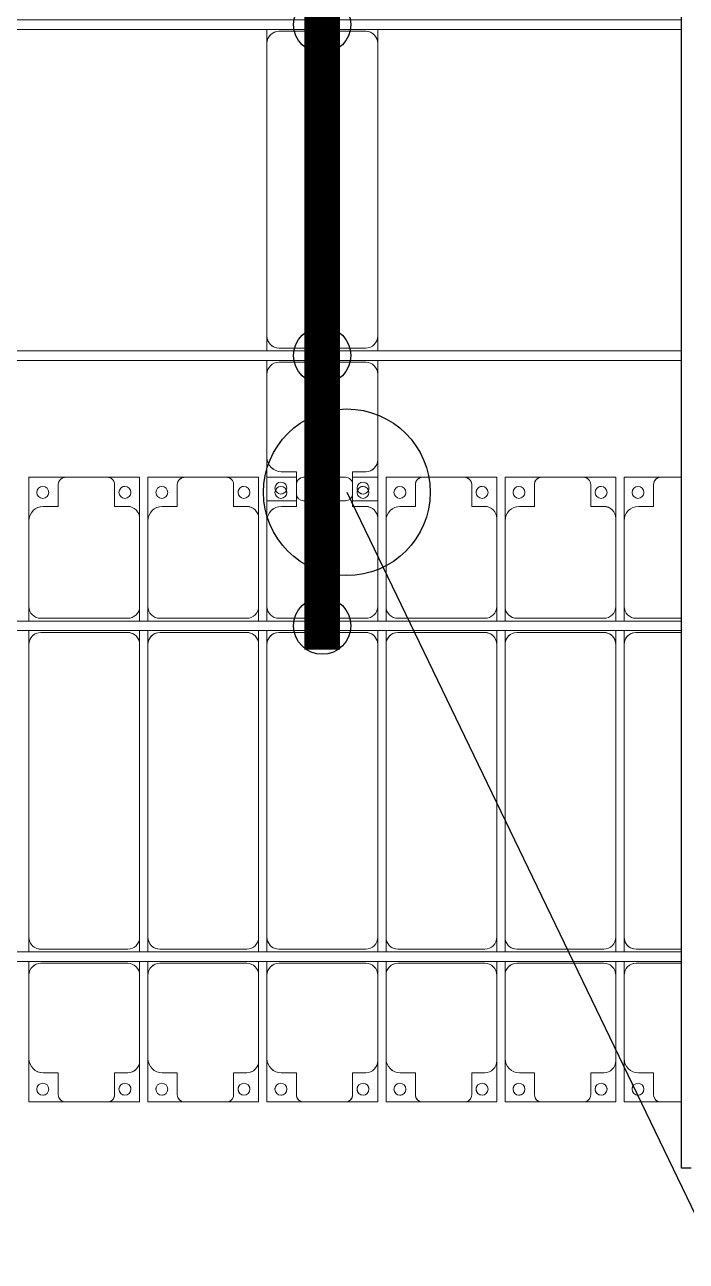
# Model space of a CAD drawing. Header units: millimetres. Extents: x -496478 to -186190, y -204059 to -87354.
# Drawn here: x -423991 to -421212, y -171388 to -166193 of the extents above; entities that cross this region are included whole.
import ezdxf

# ---------------------------------------------------------------- set-up
doc = ezdxf.new("R2010")
doc.units = ezdxf.units.MM
for name, color, linetype, lineweight in [('A-DETL-MBND', 5, 'Continuous', 9), ('A-GENM', 13, 'Continuous', 9), ('S-BEAM', 12, 'Continuous', 9)]:
    doc.layers.add(name, color=color, linetype=linetype, lineweight=lineweight)
for name, color, linetype in [('GC-BICH NEO', 6, 'Continuous'), ('GC-DAY NEO', 5, 'Continuous'), ('GC-HOP 40x60 GIA CUONG', 1, 'Continuous')]:
    doc.layers.add(name, color=color, linetype=linetype)

# ---------------------------------------------------------------- blocks, each defined once
blk = doc.blocks.new('Dải phao đi lại kèm đỡ invester - DẢI PHAO ĐI LẠI-18893-BỐ TRÍ KHUNG KẾT CẤU BÈ PIN 01')
at = {"layer": 'A-DETL-MBND', "color": 8}
for p, q in [((14758.4, 1312.2), (14911.8, 1312.2)), ((14758.4, 1129.7), (14758.4, 1312.2)), ((14911.8, 1312.2), (14758.4, 1312.2)), ((15088.2, 1312.2), (14911.8, 1312.2)), ((15088.2, 1312.2), (15223.4, 1312.2)), ((15223.4, 1312.2), (15088.2, 1312.2)), ((15223.4, 1312.2), (15223.4, 1139.7)), ((15258.4, 1312.2), (15411.8, 1312.2)), ((15258.4, 1129.7), (15258.4, 1312.2)), ((15411.8, 1312.2), (15258.4, 1312.2)), ((15588.2, 1312.2), (15411.8, 1312.2)), ((15588.2, 1312.2), (15723.4, 1312.2)), ((15723.4, 1312.2), (15588.2, 1312.2)), ((15723.4, 1312.2), (15723.4, 1139.7)), ((15758.4, 1312.2), (15881.8, 1312.2)), ((15758.4, 1129.7), (15758.4, 1312.2)), ((16088.2, 1312.2), (15911.8, 1312.2)), ((16118.2, 1312.2), (16223.4, 1312.2)), ((16223.4, 1312.2), (16223.4, 1139.7)), ((16258.4, 1312.2), (16411.8, 1312.2)), ((16258.4, 1129.7), (16258.4, 1312.2)), ((16411.8, 1312.2), (16258.4, 1312.2)), ((16588.2, 1312.2), (16411.8, 1312.2)), ((16588.2, 1312.2), (16723.4, 1312.2)), ((16723.4, 1312.2), (16588.2, 1312.2)), ((16723.4, 1312.2), (16723.4, 1139.7)), ((16758.4, 1312.2), (16911.8, 1312.2)), ((16758.4, 1129.7), (16758.4, 1312.2)), ((16911.8, 1312.2), (16758.4, 1312.2)), ((17088.2, 1312.2), (16911.8, 1312.2)), ((17088.2, 1312.2), (17223.4, 1312.2)), ((17223.4, 1312.2), (17088.2, 1312.2)), ((17223.4, 1312.2), (17223.4, 1139.7)), ((17258.4, 1312.2), (17411.8, 1312.2)), ((17258.4, 1129.7), (17258.4, 1312.2)), ((17411.8, 1312.2), (17258.4, 1312.2)), ((17500, 1312.2), (17411.8, 1312.2)), ((14881.8, 1282.2), (14881.8, 1189.7)), ((15118.2, 1189.7), (15118.2, 1282.2)), ((15381.8, 1282.2), (15381.8, 1189.7)), ((15618.2, 1189.7), (15618.2, 1282.2)), ((15881.8, 1282.2), (15881.8, 1189.7)), ((16118.2, 1189.7), (16118.2, 1282.2)), ((16381.8, 1282.2), (16381.8, 1189.7)), ((16618.2, 1189.7), (16618.2, 1282.2)), ((16881.8, 1282.2), (16881.8, 1189.7)), ((17118.2, 1189.7), (17118.2, 1282.2)), ((17381.8, 1282.2), (17381.8, 1189.7)), ((14881.8, 1189.7), (14818.4, 1189.7)), ((15173.4, 1189.7), (15118.2, 1189.7)), ((15381.8, 1189.7), (15318.4, 1189.7)), ((15673.4, 1189.7), (15618.2, 1189.7)), ((15881.8, 1189.7), (15818.4, 1189.7)), ((16173.4, 1189.7), (16118.2, 1189.7)), ((16381.8, 1189.7), (16318.4, 1189.7)), ((16673.4, 1189.7), (16618.2, 1189.7)), ((16881.8, 1189.7), (16818.4, 1189.7)), ((17173.4, 1189.7), (17118.2, 1189.7)), ((17381.8, 1189.7), (17318.4, 1189.7)), ((14758.4, 1129.7), (14758.4, 769.7)), ((15223.4, 769.7), (15223.4, 1139.7)), ((15258.4, 1129.7), (15258.4, 769.7)), ((15723.4, 769.7), (15723.4, 1139.7)), ((15758.4, 1129.7), (15758.4, 769.7)), ((16223.4, 769.7), (16223.4, 1139.7)), ((16258.4, 1129.7), (16258.4, 769.7)), ((16723.4, 769.7), (16723.4, 1139.7)), ((16758.4, 1129.7), (16758.4, 769.7)), ((17223.4, 769.7), (17223.4, 1139.7)), ((17258.4, 1129.7), (17258.4, 769.7)), ((14758.4, 708), (14758.4, 769.7)), ((15223.4, 769.7), (15223.4, 708)), ((15258.4, 708), (15258.4, 769.7)), ((15723.4, 769.7), (15723.4, 708)), ((15758.4, 708), (15758.4, 769.7)), ((16223.4, 769.7), (16223.4, 708)), ((16258.4, 708), (16258.4, 769.7)), ((16723.4, 769.7), (16723.4, 708)), ((16758.4, 708), (16758.4, 769.7)), ((17223.4, 769.7), (17223.4, 708)), ((17258.4, 708), (17258.4, 769.7)), ((14808.4, 719.7), (15173.4, 719.7)), ((15308.4, 719.7), (15673.4, 719.7)), ((15808.4, 719.7), (16173.4, 719.7)), ((16308.4, 719.7), (16673.4, 719.7)), ((16808.4, 719.7), (17173.4, 719.7)), ((17308.4, 719.7), (17500, 719.7)), ((14758.4, 610.3), (14758.4, 668)), ((15173.4, 660.3), (14808.4, 660.3)), ((15223.4, 668), (15223.4, 610.3)), ((15258.4, 610.3), (15258.4, 668)), ((15673.4, 660.3), (15308.4, 660.3)), ((15723.4, 668), (15723.4, 610.3)), ((15758.4, 610.3), (15758.4, 668)), ((16173.4, 660.3), (15808.4, 660.3)), ((16223.4, 668), (16223.4, 610.3)), ((16258.4, 610.3), (16258.4, 668)), ((16673.4, 660.3), (16308.4, 660.3)), ((16723.4, 668), (16723.4, 610.3)), ((16758.4, 610.3), (16758.4, 668)), ((17173.4, 660.3), (16808.4, 660.3)), ((17223.4, 668), (17223.4, 610.3)), ((17258.4, 610.3), (17258.4, 668)), ((17500, 660.3), (17308.4, 660.3)), ((14758.4, 610.3), (14758.4, -620.3)), ((15223.4, -620.3), (15223.4, 610.3)), ((15258.4, 610.3), (15258.4, -620.3)), ((15723.4, -620.3), (15723.4, 610.3)), ((15758.4, 610.3), (15758.4, -620.3)), ((16223.4, -620.3), (16223.4, 610.3)), ((16258.4, 610.3), (16258.4, -620.3)), ((16723.4, -620.3), (16723.4, 610.3)), ((16758.4, 610.3), (16758.4, -620.3)), ((17223.4, -620.3), (17223.4, 610.3)), ((17258.4, 610.3), (17258.4, -620.3)), ((14758.4, -682), (14758.4, -620.3)), ((15223.4, -620.3), (15223.4, -682)), ((15258.4, -682), (15258.4, -620.3)), ((15723.4, -620.3), (15723.4, -682)), ((15758.4, -682), (15758.4, -620.3)), ((16223.4, -620.3), (16223.4, -682)), ((16258.4, -682), (16258.4, -620.3)), ((16723.4, -620.3), (16723.4, -682)), ((16758.4, -682), (16758.4, -620.3)), ((17223.4, -620.3), (17223.4, -682)), ((17258.4, -682), (17258.4, -620.3)), ((14808.4, -670.3), (15173.4, -670.3)), ((15308.4, -670.3), (15673.4, -670.3)), ((15808.4, -670.3), (16173.4, -670.3)), ((16308.4, -670.3), (16673.4, -670.3)), ((16808.4, -670.3), (17173.4, -670.3)), ((17308.4, -670.3), (17500, -670.3)), ((14758.4, -779.7), (14758.4, -722)), ((15223.4, -722), (15223.4, -779.7)), ((15258.4, -779.7), (15258.4, -722)), ((15723.4, -722), (15723.4, -779.7)), ((15758.4, -779.7), (15758.4, -722)), ((16223.4, -722), (16223.4, -779.7)), ((16258.4, -779.7), (16258.4, -722)), ((16723.4, -722), (16723.4, -779.7)), ((16758.4, -779.7), (16758.4, -722)), ((17223.4, -722), (17223.4, -779.7)), ((17258.4, -779.7), (17258.4, -722)), ((15173.4, -729.7), (14808.4, -729.7)), ((15673.4, -729.7), (15308.4, -729.7)), ((16173.4, -729.7), (15808.4, -729.7)), ((16673.4, -729.7), (16308.4, -729.7)), ((17173.4, -729.7), (16808.4, -729.7)), ((17500, -729.7), (17308.4, -729.7)), ((14758.4, -779.7), (14758.4, -1129.7)), ((15223.4, -1139.7), (15223.4, -779.7)), ((15258.4, -779.7), (15258.4, -1129.7)), ((15723.4, -1139.7), (15723.4, -779.7)), ((15758.4, -779.7), (15758.4, -1129.7)), ((16223.4, -1139.7), (16223.4, -779.7)), ((16258.4, -779.7), (16258.4, -1129.7)), ((16723.4, -1139.7), (16723.4, -779.7)), ((16758.4, -779.7), (16758.4, -1129.7)), ((17223.4, -1139.7), (17223.4, -779.7)), ((17258.4, -779.7), (17258.4, -1129.7)), ((14758.4, -1312.2), (14758.4, -1129.7)), ((15223.4, -1139.7), (15223.4, -1312.2)), ((15258.4, -1312.2), (15258.4, -1129.7)), ((15723.4, -1139.7), (15723.4, -1312.2)), ((15758.4, -1312.2), (15758.4, -1129.7)), ((16223.4, -1139.7), (16223.4, -1312.2)), ((16258.4, -1312.2), (16258.4, -1129.7)), ((16723.4, -1139.7), (16723.4, -1312.2)), ((16758.4, -1312.2), (16758.4, -1129.7)), ((17223.4, -1139.7), (17223.4, -1312.2)), ((17258.4, -1312.2), (17258.4, -1129.7)), ((14818.4, -1189.7), (14881.8, -1189.7)), ((14881.8, -1189.7), (14881.8, -1282.2)), ((15118.2, -1282.2), (15118.2, -1189.7)), ((15118.2, -1189.7), (15173.4, -1189.7)), ((15318.4, -1189.7), (15381.8, -1189.7)), ((15381.8, -1189.7), (15381.8, -1282.2)), ((15618.2, -1282.2), (15618.2, -1189.7)), ((15618.2, -1189.7), (15673.4, -1189.7)), ((15818.4, -1189.7), (15881.8, -1189.7)), ((15881.8, -1189.7), (15881.8, -1282.2)), ((16118.2, -1282.2), (16118.2, -1189.7)), ((16118.2, -1189.7), (16173.4, -1189.7)), ((16318.4, -1189.7), (16381.8, -1189.7)), ((16381.8, -1189.7), (16381.8, -1282.2)), ((16618.2, -1282.2), (16618.2, -1189.7)), ((16618.2, -1189.7), (16673.4, -1189.7)), ((16818.4, -1189.7), (16881.8, -1189.7)), ((16881.8, -1189.7), (16881.8, -1282.2)), ((17118.2, -1282.2), (17118.2, -1189.7)), ((17118.2, -1189.7), (17173.4, -1189.7)), ((17318.4, -1189.7), (17381.8, -1189.7)), ((17381.8, -1189.7), (17381.8, -1282.2)), ((14911.8, -1312.2), (14758.4, -1312.2)), ((14758.4, -1312.2), (14911.8, -1312.2)), ((14911.8, -1312.2), (15088.2, -1312.2)), ((15223.4, -1312.2), (15088.2, -1312.2)), ((15088.2, -1312.2), (15223.4, -1312.2)), ((15411.8, -1312.2), (15258.4, -1312.2)), ((15258.4, -1312.2), (15411.8, -1312.2)), ((15411.8, -1312.2), (15588.2, -1312.2)), ((15723.4, -1312.2), (15588.2, -1312.2)), ((15588.2, -1312.2), (15723.4, -1312.2)), ((15911.8, -1312.2), (15758.4, -1312.2)), ((15758.4, -1312.2), (15911.8, -1312.2)), ((15911.8, -1312.2), (16088.2, -1312.2)), ((16223.4, -1312.2), (16088.2, -1312.2)), ((16088.2, -1312.2), (16223.4, -1312.2)), ((16411.8, -1312.2), (16258.4, -1312.2)), ((16258.4, -1312.2), (16411.8, -1312.2)), ((16411.8, -1312.2), (16588.2, -1312.2)), ((16723.4, -1312.2), (16588.2, -1312.2)), ((16588.2, -1312.2), (16723.4, -1312.2)), ((16911.8, -1312.2), (16758.4, -1312.2)), ((16758.4, -1312.2), (16911.8, -1312.2)), ((16911.8, -1312.2), (17088.2, -1312.2)), ((17223.4, -1312.2), (17088.2, -1312.2)), ((17088.2, -1312.2), (17223.4, -1312.2)), ((17411.8, -1312.2), (17258.4, -1312.2)), ((17258.4, -1312.2), (17411.8, -1312.2)), ((17411.8, -1312.2), (17500, -1312.2))]:
    blk.add_line(p, q, dxfattribs=at)
for centre, radius, start, end in [((14911.8, 1282.2), 30, 90, 180), ((14911.8, 1282.2), 30, 90, 165), ((14911.8, 1282.2), 30, 90, 105), ((14911.8, 1282.2), 30, 90, 105), ((15088.2, 1282.2), 30, 360, 90), ((15088.2, 1282.2), 30, 75, 90), ((15088.2, 1282.2), 30, 15, 90), ((15088.2, 1282.2), 30, 75, 90), ((15411.8, 1282.2), 30, 90, 180), ((15411.8, 1282.2), 30, 90, 165), ((15411.8, 1282.2), 30, 90, 105), ((15411.8, 1282.2), 30, 90, 105), ((15588.2, 1282.2), 30, 360, 90), ((15588.2, 1282.2), 30, 75, 90), ((15588.2, 1282.2), 30, 15, 90), ((15588.2, 1282.2), 30, 75, 90), ((15911.8, 1282.2), 30, 90, 180), ((16088.2, 1282.2), 30, 360, 90), ((16411.8, 1282.2), 30, 90, 180), ((16411.8, 1282.2), 30, 90, 165), ((16411.8, 1282.2), 30, 90, 105), ((16411.8, 1282.2), 30, 90, 105), ((16588.2, 1282.2), 30, 0, 90), ((16588.2, 1282.2), 30, 75, 90), ((16588.2, 1282.2), 30, 15, 90), ((16588.2, 1282.2), 30, 75, 90), ((16911.8, 1282.2), 30, 90, 180), ((16911.8, 1282.2), 30, 90, 165), ((16911.8, 1282.2), 30, 90, 105), ((16911.8, 1282.2), 30, 90, 105), ((17088.2, 1282.2), 30, 360, 90), ((17088.2, 1282.2), 30, 75, 90), ((17088.2, 1282.2), 30, 15, 90), ((17088.2, 1282.2), 30, 75, 90), ((17411.8, 1282.2), 30, 90, 180), ((17411.8, 1282.2), 30, 90, 165), ((17411.8, 1282.2), 30, 90, 105), ((17411.8, 1282.2), 30, 90, 105), ((14816.8, 1248.6), 25, 90, 270), ((14816.8, 1248.6), 25, 270, 90), ((15161.8, 1248.6), 25, 90, 270), ((15161.8, 1248.6), 25, 150, 180), ((15161.8, 1248.6), 25, 120, 135), ((15161.8, 1248.6), 25, 90, 105), ((15161.8, 1248.6), 25, 270, 90), ((15316.8, 1248.6), 25, 90, 270), ((15316.8, 1248.6), 25, 270, 90), ((15661.8, 1248.6), 25, 90, 270), ((15661.8, 1248.6), 25, 150, 180), ((15661.8, 1248.6), 25, 120, 135), ((15661.8, 1248.6), 25, 90, 105), ((15661.8, 1248.6), 25, 270, 90), ((15816.8, 1248.6), 25, 90, 270), ((15816.8, 1248.6), 25, 270, 90), ((16161.8, 1248.6), 25, 90, 270), ((16161.8, 1248.6), 25, 150, 180), ((16161.8, 1248.6), 25, 120, 135), ((16161.8, 1248.6), 25, 90, 105), ((16161.8, 1248.6), 25, 270, 90), ((16316.8, 1248.6), 25, 90, 270), ((16316.8, 1248.6), 25, 270, 90), ((16661.8, 1248.6), 25, 90, 270), ((16661.8, 1248.6), 25, 150, 180), ((16661.8, 1248.6), 25, 120, 135), ((16661.8, 1248.6), 25, 90, 105), ((16661.8, 1248.6), 25, 270, 90), ((16816.8, 1248.6), 25, 90, 270), ((16816.8, 1248.6), 25, 270, 90), ((17161.8, 1248.6), 25, 90, 270), ((17161.8, 1248.6), 25, 150, 180), ((17161.8, 1248.6), 25, 120, 135), ((17161.8, 1248.6), 25, 90, 105), ((17161.8, 1248.6), 25, 270, 90), ((17316.8, 1248.6), 25, 90, 270), ((17316.8, 1248.6), 25, 270, 90), ((14818.4, 1129.7), 60, 90, 180), ((14818.4, 1129.7), 60, 90, 135), ((15173.4, 1139.7), 50, 360, 90), ((15173.4, 1139.7), 50, 45, 90), ((15318.4, 1129.7), 60, 90, 180), ((15318.4, 1129.7), 60, 90, 135), ((15673.4, 1139.7), 50, 0, 90), ((15673.4, 1139.7), 50, 45, 90), ((15818.4, 1129.7), 60, 90, 180), ((15818.4, 1129.7), 60, 90, 135), ((16173.4, 1139.7), 50, 0, 90), ((16173.4, 1139.7), 50, 45, 90), ((16318.4, 1129.7), 60, 90, 180), ((16318.4, 1129.7), 60, 90, 135), ((16673.4, 1139.7), 50, 360, 90), ((16673.4, 1139.7), 50, 45, 90), ((16818.4, 1129.7), 60, 90, 180), ((16818.4, 1129.7), 60, 90, 135), ((17173.4, 1139.7), 50, 0, 90), ((17173.4, 1139.7), 50, 45, 90), ((17318.4, 1129.7), 60, 90, 180), ((17318.4, 1129.7), 60, 90, 135), ((14808.4, 769.7), 50, 180, 270), ((14808.4, 769.7), 50, 225, 270), ((15173.4, 769.7), 50, 270, 360), ((15173.4, 769.7), 50, 270, 315), ((15308.4, 769.7), 50, 180, 270), ((15308.4, 769.7), 50, 225, 270), ((15673.4, 769.7), 50, 270, 0), ((15673.4, 769.7), 50, 270, 315), ((15808.4, 769.7), 50, 180, 270), ((15808.4, 769.7), 50, 225, 270), ((16173.4, 769.7), 50, 270, 0), ((16173.4, 769.7), 50, 270, 315), ((16308.4, 769.7), 50, 180, 270), ((16308.4, 769.7), 50, 225, 270), ((16673.4, 769.7), 50, 270, 0), ((16673.4, 769.7), 50, 270, 315), ((16808.4, 769.7), 50, 180, 270), ((16808.4, 769.7), 50, 225, 270), ((17173.4, 769.7), 50, 270, 360), ((17173.4, 769.7), 50, 270, 315), ((17308.4, 769.7), 50, 180, 270), ((17308.4, 769.7), 50, 225, 270), ((14808.4, 610.3), 50, 90, 180), ((14808.4, 610.3), 50, 109.3811, 180), ((15173.4, 610.3), 50, 360, 90), ((15173.4, 610.3), 50, 15, 90), ((15308.4, 610.3), 50, 90, 180), ((15308.4, 610.3), 50, 105, 180), ((15673.4, 610.3), 50, 0, 90), ((15673.4, 610.3), 50, 15, 90), ((15808.4, 610.3), 50, 90, 180), ((15808.4, 610.3), 50, 105, 180), ((16173.4, 610.3), 50, 0, 90), ((16173.4, 610.3), 50, 15, 90), ((16308.4, 610.3), 50, 90, 180), ((16308.4, 610.3), 50, 105, 180), ((16673.4, 610.3), 50, 360, 90), ((16673.4, 610.3), 50, 15, 90), ((16808.4, 610.3), 50, 90, 180), ((16808.4, 610.3), 50, 105, 180), ((17173.4, 610.3), 50, 360, 90), ((17173.4, 610.3), 50, 15, 90), ((17308.4, 610.3), 50, 90, 180), ((17308.4, 610.3), 50, 105, 180), ((14808.4, -620.3), 50, 180, 270), ((15173.4, -620.3), 50, 270, 360), ((15173.4, -620.3), 50, 270, 360), ((15308.4, -620.3), 50, 180, 270), ((15673.4, -620.3), 50, 270, 360), ((15673.4, -620.3), 50, 270, 360), ((15808.4, -620.3), 50, 180, 270), ((16173.4, -620.3), 50, 270, 0), ((16173.4, -620.3), 50, 270, 0), ((16308.4, -620.3), 50, 180, 270), ((16673.4, -620.3), 50, 270, 360), ((16673.4, -620.3), 50, 270, 360), ((16808.4, -620.3), 50, 180, 270), ((17173.4, -620.3), 50, 270, 0), ((17173.4, -620.3), 50, 270, 0), ((17308.4, -620.3), 50, 180, 270), ((14808.4, -620.3), 50, 195, 250.5971), ((14808.4, -620.3), 50, 255, 270), ((15308.4, -620.3), 50, 195, 270), ((15808.4, -620.3), 50, 195, 270), ((16308.4, -620.3), 50, 195, 270), ((16808.4, -620.3), 50, 195, 270), ((17308.4, -620.3), 50, 195, 270), ((14808.4, -779.7), 50, 90, 180), ((14808.4, -779.7), 50, 90, 135), ((15173.4, -779.7), 50, 360, 90), ((15173.4, -779.7), 50, 45, 90), ((15308.4, -779.7), 50, 90, 180), ((15308.4, -779.7), 50, 90, 135), ((15673.4, -779.7), 50, 360, 90), ((15673.4, -779.7), 50, 45, 90), ((15808.4, -779.7), 50, 90, 180), ((15808.4, -779.7), 50, 90, 135), ((16173.4, -779.7), 50, 360, 90), ((16173.4, -779.7), 50, 45, 90), ((16308.4, -779.7), 50, 90, 180), ((16308.4, -779.7), 50, 90, 135), ((16673.4, -779.7), 50, 360, 90), ((16673.4, -779.7), 50, 45, 90), ((16808.4, -779.7), 50, 90, 180), ((16808.4, -779.7), 50, 90, 135), ((17173.4, -779.7), 50, 360, 90), ((17173.4, -779.7), 50, 45, 90), ((17308.4, -779.7), 50, 90, 180), ((17308.4, -779.7), 50, 90, 135), ((14818.4, -1129.7), 60, 180, 270), ((15173.4, -1139.7), 50, 270, 360), ((15318.4, -1129.7), 60, 180, 270), ((15673.4, -1139.7), 50, 270, 360), ((15818.4, -1129.7), 60, 180, 270), ((16173.4, -1139.7), 50, 270, 360), ((16318.4, -1129.7), 60, 180, 270), ((16673.4, -1139.7), 50, 270, 360), ((16818.4, -1129.7), 60, 180, 270), ((17173.4, -1139.7), 50, 270, 360), ((17318.4, -1129.7), 60, 180, 270), ((14818.4, -1129.7), 60, 225, 270), ((15173.4, -1139.7), 50, 270, 315), ((15318.4, -1129.7), 60, 225, 270), ((15673.4, -1139.7), 50, 270, 315), ((15818.4, -1129.7), 60, 225, 270), ((16173.4, -1139.7), 50, 270, 315), ((16318.4, -1129.7), 60, 225, 270), ((16673.4, -1139.7), 50, 270, 315), ((16818.4, -1129.7), 60, 225, 270), ((17173.4, -1139.7), 50, 270, 315), ((17318.4, -1129.7), 60, 225, 270), ((14816.8, -1258.6), 25, 90, 270), ((14816.8, -1258.6), 25, 270, 90), ((15161.8, -1258.6), 25, 90, 270), ((15161.8, -1258.6), 25, 270, 90), ((15316.8, -1258.6), 25, 90, 270), ((15316.8, -1258.6), 25, 270, 90), ((15661.8, -1258.6), 25, 90, 270), ((15661.8, -1258.6), 25, 270, 90), ((15816.8, -1258.6), 25, 90, 270), ((15816.8, -1258.6), 25, 270, 90), ((16161.8, -1258.6), 25, 90, 270), ((16161.8, -1258.6), 25, 270, 90), ((16316.8, -1258.6), 25, 90, 270), ((16316.8, -1258.6), 25, 270, 90), ((16661.8, -1258.6), 25, 90, 270), ((16661.8, -1258.6), 25, 270, 90), ((16816.8, -1258.6), 25, 90, 270), ((16816.8, -1258.6), 25, 270, 90), ((17161.8, -1258.6), 25, 90, 270), ((17161.8, -1258.6), 25, 270, 90), ((17316.8, -1258.6), 25, 90, 270), ((17316.8, -1258.6), 25, 270, 90), ((14816.8, -1258.6), 25, 165, 180), ((14816.8, -1258.6), 25, 270, 285), ((14911.8, -1282.2), 30, 180, 270), ((14911.8, -1282.2), 30, 195, 270), ((15088.2, -1282.2), 30, 270, 0), ((15088.2, -1282.2), 30, 270, 345), ((15088.2, -1282.2), 30, 315, 330), ((15088.2, -1282.2), 30, 315, 330), ((15161.8, -1258.6), 25, 165, 270), ((15161.8, -1258.6), 25, 360, 15), ((15316.8, -1258.6), 25, 165, 180), ((15316.8, -1258.6), 25, 270, 285), ((15411.8, -1282.2), 30, 180, 270), ((15411.8, -1282.2), 30, 195, 270), ((15588.2, -1282.2), 30, 270, 0), ((15588.2, -1282.2), 30, 270, 345), ((15588.2, -1282.2), 30, 315, 330), ((15588.2, -1282.2), 30, 315, 330), ((15661.8, -1258.6), 25, 165, 270), ((15661.8, -1258.6), 25, 360, 15), ((15816.8, -1258.6), 25, 165, 180), ((15816.8, -1258.6), 25, 270, 285), ((15911.8, -1282.2), 30, 180, 270), ((15911.8, -1282.2), 30, 195, 270), ((16088.2, -1282.2), 30, 270, 360), ((16088.2, -1282.2), 30, 270, 345), ((16088.2, -1282.2), 30, 315, 330), ((16088.2, -1282.2), 30, 315, 330), ((16161.8, -1258.6), 25, 165, 270), ((16161.8, -1258.6), 25, 360, 15), ((16316.8, -1258.6), 25, 165, 180), ((16316.8, -1258.6), 25, 270, 285), ((16411.8, -1282.2), 30, 180, 270), ((16411.8, -1282.2), 30, 195, 270), ((16588.2, -1282.2), 30, 270, 0), ((16588.2, -1282.2), 30, 270, 345), ((16588.2, -1282.2), 30, 315, 330), ((16588.2, -1282.2), 30, 315, 330), ((16661.8, -1258.6), 25, 165, 270), ((16661.8, -1258.6), 25, 0, 15), ((16816.8, -1258.6), 25, 165, 180), ((16816.8, -1258.6), 25, 270, 285), ((16911.8, -1282.2), 30, 180, 270), ((16911.8, -1282.2), 30, 195, 270), ((17088.2, -1282.2), 30, 270, 0), ((17088.2, -1282.2), 30, 270, 345), ((17088.2, -1282.2), 30, 315, 330), ((17088.2, -1282.2), 30, 315, 330), ((17161.8, -1258.6), 25, 165, 270), ((17161.8, -1258.6), 25, 0, 15), ((17316.8, -1258.6), 25, 165, 180), ((17316.8, -1258.6), 25, 270, 285), ((17411.8, -1282.2), 30, 180, 270), ((17411.8, -1282.2), 30, 195, 270), ((14911.8, -1282.2), 30, 255, 270), ((14911.8, -1282.2), 30, 255, 270), ((15088.2, -1282.2), 30, 270, 285), ((15088.2, -1282.2), 30, 270, 285), ((15411.8, -1282.2), 30, 255, 270), ((15411.8, -1282.2), 30, 255, 270), ((15588.2, -1282.2), 30, 270, 285), ((15588.2, -1282.2), 30, 270, 285), ((15911.8, -1282.2), 30, 255, 270), ((15911.8, -1282.2), 30, 255, 270), ((16088.2, -1282.2), 30, 270, 285), ((16088.2, -1282.2), 30, 270, 285), ((16411.8, -1282.2), 30, 255, 270), ((16411.8, -1282.2), 30, 255, 270), ((16588.2, -1282.2), 30, 270, 285), ((16588.2, -1282.2), 30, 270, 285), ((16911.8, -1282.2), 30, 255, 270), ((16911.8, -1282.2), 30, 255, 270), ((17088.2, -1282.2), 30, 270, 285), ((17088.2, -1282.2), 30, 270, 285), ((17411.8, -1282.2), 30, 255, 270), ((17411.8, -1282.2), 30, 255, 270)]:
    blk.add_arc(centre, radius, start, end, dxfattribs=at)
blk = doc.blocks.new('Dai phao do pin - DẢI PHAO ĐỠ PIN-V9-BỐ TRÍ KHUNG KẾT CẤU BÈ PIN 01')
at = {"layer": 'A-DETL-MBND', "color": 8}
for p, q in [((-1312.2, 241.6), (-1129.7, 241.6)), ((-1312.2, 118.2), (-1312.2, 241.6)), ((-779.7, 241.6), (-1129.7, 241.6)), ((-779.7, 241.6), (-722, 241.6)), ((-682, 241.6), (-620.3, 241.6)), ((610.3, 241.6), (-620.3, 241.6)), ((610.3, 241.6), (668, 241.6)), ((-1189.7, 181.6), (-1189.7, 118.2)), ((-729.7, -173.4), (-729.7, 191.6)), ((-670.3, 191.6), (-670.3, -173.4)), ((660.3, -173.4), (660.3, 191.6)), ((-1189.7, 118.2), (-1282.2, 118.2)), ((-1312.2, 88.2), (-1312.2, -88.2)), ((-1312.2, -223.4), (-1312.2, -118.2)), ((-1282.2, -118.2), (-1189.7, -118.2)), ((-1189.7, -118.2), (-1189.7, -173.4)), ((-1139.7, -223.4), (-1312.2, -223.4)), ((-1139.7, -223.4), (-779.7, -223.4)), ((-722, -223.4), (-779.7, -223.4)), ((-620.3, -223.4), (-682, -223.4)), ((-620.3, -223.4), (610.3, -223.4)), ((668, -223.4), (610.3, -223.4))]:
    blk.add_line(p, q, dxfattribs=at)
for centre, radius, start, end in [((-1258.6, 183.2), 25, 0, 180), ((-1129.7, 181.6), 60, 90, 180), ((-1129.7, 181.6), 60, 135, 180), ((-779.7, 191.6), 50, 360, 90), ((-779.7, 191.6), 50, 360, 45), ((-620.3, 191.6), 50, 90, 180), ((-620.3, 191.6), 50, 105, 180), ((610.3, 191.6), 50, 360, 90), ((610.3, 191.6), 50, 15, 90), ((-1258.6, 183.2), 25, 180, 0), ((-1258.6, 183.2), 25, 180, 195), ((-1282.2, 88.2), 30, 90, 180), ((-1282.2, -88.2), 30, 180, 270), ((-1258.6, -161.8), 25, 0, 180), ((-1258.6, -161.8), 25, 105, 180), ((-1258.6, -161.8), 25, 180, 0), ((-1139.7, -173.4), 50, 180, 270), ((-1139.7, -173.4), 50, 180, 225), ((-779.7, -173.4), 50, 270, 360), ((-779.7, -173.4), 50, 315, 360), ((-620.3, -173.4), 50, 180, 270), ((-620.3, -173.4), 50, 180, 270), ((610.3, -173.4), 50, 270, 360), ((610.3, -173.4), 50, 285, 360)]:
    blk.add_arc(centre, radius, start, end, dxfattribs=at)
blk = doc.blocks.new('Dầm C52 - Dầm C52-V86-BỐ TRÍ KHUNG KẾT CẤU BÈ PIN 01')
at = {"layer": 'S-BEAM', "color": 1}
for p, q in [((31389.1, 20), (37349.1, 20)), ((37349.1, -20), (31389.1, -20))]:
    blk.add_line(p, q, dxfattribs=at)
blk = doc.blocks.new('Dầm C52 - Hộp 40x60-24147-BỐ TRÍ KHUNG KẾT CẤU BÈ PIN 01')
at = {"layer": 'S-BEAM', "color": 3, "lineweight": 25}
for p, q in [((-37857.1, -20), (-37857.1, 20)), ((-37857.1, 20), (37857.1, 20))]:
    blk.add_line(p, q, dxfattribs=at)
blk = doc.blocks.new('HOBANMONG_BEPIN 1_rvt-1-BỐ TRÍ KHUNG KẾT CẤU BÈ PIN 01')
at = {"layer": 'A-GENM', "lineweight": 9}
for name, p, rotation in [('Dai phao do pin - DẢI PHAO ĐỠ PIN-V9-BỐ TRÍ KHUNG KẾT CẤU BÈ PIN 01', (-422731.7, -166881.5), 90.00075860989342), ('Dải phao đi lại kèm đỡ invester - DẢI PHAO ĐI LẠI-18893-BỐ TRÍ KHUNG KẾT CẤU BÈ PIN 01', (-438731.7, -169407.1), 0.0007586099545854)]:
    blk.add_blockref(name, p, dxfattribs=dict(at, rotation=rotation))
at = {"layer": 'S-BEAM', "lineweight": 9}
for name, p, rotation in [('Dầm C52 - Hộp 40x60-24147-BỐ TRÍ KHUNG KẾT CẤU BÈ PIN 01', (-421212.2, -133140.7), 90.00075860989166), ('Dầm C52 - Dầm C52-V86-BỐ TRÍ KHUNG KẾT CẤU BÈ PIN 01', (-389842.6, -166193), 180.0007586094741), ('Dầm C52 - Dầm C52-V86-BỐ TRÍ KHUNG KẾT CẤU BÈ PIN 01', (-389842.6, -167583), 180.0007586094741), ('Dầm C52 - Dầm C52-V86-BỐ TRÍ KHUNG KẾT CẤU BÈ PIN 01', (-389842.6, -168718.4), 180.0007586094741), ('Dầm C52 - Dầm C52-V86-BỐ TRÍ KHUNG KẾT CẤU BÈ PIN 01', (-389842.5, -170108.4), 180.0007586094741)]:
    blk.add_blockref(name, p, dxfattribs=dict(at, rotation=rotation))

msp = doc.modelspace()

# ---------------------------------------------------------------- linework, layer by layer
at = {"layer": 'GC-BICH NEO'}
msp.add_circle((-422638.1, -168157.7), 350, dxfattribs=at)
at = {"layer": 'GC-DAY NEO'}
msp.add_line((-422638.1, -168157.7), (-419164, -175364), dxfattribs=at)
at = {"layer": 'GC-HOP 40x60 GIA CUONG', "const_width": 150}
msp.add_lwpolyline([(-422741.3, -168818.4), (-422741.3, -153818.4)], dxfattribs=at)
at = {"layer": 'GC-HOP 40x60 GIA CUONG'}
for centre in [(-422741.3, -166193), (-422741.3, -167583), (-422741.3, -168718.4)]:
    msp.add_circle(centre, 120, dxfattribs=at)

# ---------------------------------------------------------------- block references
at = {"lineweight": 5}
msp.add_blockref('HOBANMONG_BEPIN 1_rvt-1-BỐ TRÍ KHUNG KẾT CẤU BÈ PIN 01', (0, 0), dxfattribs=at)

doc.saveas('drawing.dxf')
